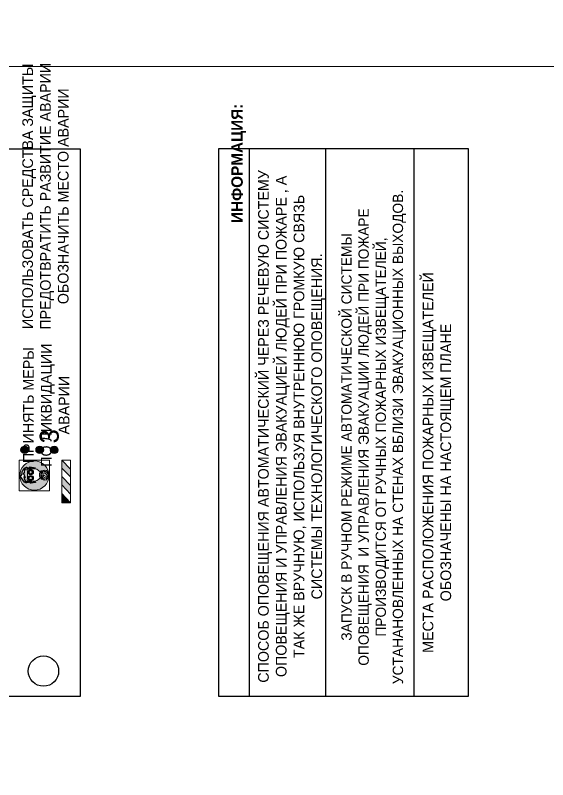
# Model space of a CAD drawing. Header units: millimetres. Extents: x 13810 to 67229, y 12374 to 21950.
# Drawn here: x 19980 to 20119.8, y 14359.7 to 14560.3 of the extents above; entities that cross this region are included whole.
import ezdxf

# ---------------------------------------------------------------- set-up
doc = ezdxf.new("R2010")
doc.units = ezdxf.units.MM
doc.styles.add('обычный', font='arial.ttf')

# ---------------------------------------------------------------- blocks, each defined once
blk = doc.blocks.new('A$C38D26F80')
h = blk.add_hatch(color=5)
h.dxf.hatch_style = 1
h.paths.add_polyline_path([(-8.77, -4.48, 1), (-0.19, -4.48, 1)])
h.paths.add_polyline_path([(-6.75, -3.58), (-6.75, -3.31), (-6.62, -3.22), (-6.5, -3.22), (-6.42, -3.3), (-6.39, -3.28), (-6.59, -2.23), (-6.59, -2.01), (-6.38, -1.58), (-4.76, -0.4), (-4.13, -0.79, -0.362848), (-2.1, -2.1, -0.201049), (-2.17, -2.48, 0.085434), (-2.26, -3.13), (-1.9, -3.16), (-2.25, -4.7), (-2.4, -4.59), (-2.43, -4.34), (-2.36, -4.34), (-2.14, -3.34), (-2.47, -3.42), (-2.58, -1.95), (-2.77, -1.58), (-3.58, -1.52), (-3.92, -1.26), (-5.05, -1.73), (-4.87, -1.39), (-5.41, -1.6), (-5.41, -1.46), (-6.13, -1.87), (-6.18, -3.5), (-6.56, -3.47), (-6.37, -4.59), (-6.16, -4.43), (-6.16, -4.66), (-6.36, -4.79), (-6.37, -4.8), (-6.51, -4.76)], flags=16)
h.paths.add_polyline_path([(-6.51, -4.76), (-6.36, -4.79), (-6.37, -4.8)], flags=0)
h.paths.add_polyline_path([(-5.92, -2.34, 0.089508), (-2.67, -2.35), (-2.48, -3.88, -0.268602), (-3.4, -6.18, 0.262449), (-5.2, -6.18, -0.268602), (-6.11, -3.88)], flags=16)
edge = h.paths.add_edge_path(flags=16)
edge.add_ellipse((-5.19, -3.41), major_axis=(0, 0.842), ratio=0.848992, start_angle=0, end_angle=360)
edge = h.paths.add_edge_path(flags=0)
edge.add_ellipse((-5.19, -3.39), major_axis=(0, 0.665), ratio=0.853798, start_angle=0, end_angle=360)
edge = h.paths.add_edge_path(flags=0)
edge.add_ellipse((-5.19, -3.4), major_axis=(0, 0.528), ratio=0.864094, start_angle=0, end_angle=360)
edge = h.paths.add_edge_path(flags=16)
edge.add_ellipse((-3.47, -3.4), major_axis=(0, 0.842), ratio=0.848992, start_angle=0, end_angle=360)
h.paths.add_polyline_path([(-3.13, -6.45), (-3.13, -6.84, 0.383174), (-5.57, -6.85), (-5.57, -6.49, -0.369952)], flags=16)
edge = h.paths.add_edge_path(flags=0)
edge.add_ellipse((-3.47, -3.39), major_axis=(0, 0.665), ratio=0.853798, start_angle=0, end_angle=360)
edge = h.paths.add_edge_path(flags=0)
edge.add_ellipse((-3.47, -3.4), major_axis=(0, 0.528), ratio=0.864094, start_angle=0, end_angle=360)
edge = h.paths.add_edge_path(flags=16)
edge.add_ellipse((-4.34, -7.57), major_axis=(-1.48, 0), ratio=0.744955, start_angle=0, end_angle=360)
h.paths.add_polyline_path([(-5.01, -6.85, -1), (-5.15, -6.85, -1)], flags=0)
h.paths.add_polyline_path([(-5.33, -7.14, -1), (-5.47, -7.14, -1)], flags=0)
h.paths.add_polyline_path([(-4.61, -6.71, -1), (-4.74, -6.71, -1)], flags=16)
h.paths.add_polyline_path([(-5.43, -7.51, -1), (-5.57, -7.51, -1)], flags=0)
h.paths.add_polyline_path([(-4.26, -6.67, -1), (-4.4, -6.67, -1)], flags=16)
h.paths.add_polyline_path([(-4.74, -7.14, -1), (-4.88, -7.14, -1)], flags=0)
h.paths.add_polyline_path([(-4.93, -7.43, -1), (-5.07, -7.43, -1)], flags=0)
h.paths.add_polyline_path([(-4.41, -7.07, -1), (-4.54, -7.07, -1)], flags=0)
h.paths.add_polyline_path([(-5.33, -7.87, -1), (-5.46, -7.87, -1)], flags=0)
h.paths.add_polyline_path([(-3.8, -6.71, -1), (-3.94, -6.71, -1)], flags=16)
h.paths.add_polyline_path([(-4.85, -7.78, -1), (-4.98, -7.78, -1)], flags=0)
h.paths.add_polyline_path([(-3.96, -7.14, -1), (-4.1, -7.14, -1)], flags=0)
h.paths.add_polyline_path([(-4.33, -7.53, -1), (-4.47, -7.53, -1)], flags=0)
h.paths.add_polyline_path([(-5.09, -8.12, -1), (-5.23, -8.12, -1)], flags=0)
h.paths.add_polyline_path([(-3.5, -6.94, -1), (-3.64, -6.94, -1)], flags=0)
h.paths.add_polyline_path([(-4.54, -7.97, -1), (-4.68, -7.97, -1)], flags=0)
h.paths.add_polyline_path([(-3.66, -7.39, -1), (-3.8, -7.39, -1)], flags=0)
h.paths.add_polyline_path([(-4.73, -8.35, -1), (-4.86, -8.35, -1)], flags=0)
h.paths.add_polyline_path([(-4.09, -7.96, -1), (-4.23, -7.96, -1)], flags=0)
h.paths.add_polyline_path([(-3.77, -7.74, -1), (-3.91, -7.74, -1)], flags=0)
h.paths.add_polyline_path([(-3.22, -7.27, -1), (-3.35, -7.27, -1)], flags=0)
h.paths.add_polyline_path([(-4.34, -8.4, -1), (-4.47, -8.4, -1)], flags=0)
h.paths.add_polyline_path([(-3.16, -7.61, -1), (-3.3, -7.61, -1)], flags=0)
h.paths.add_polyline_path([(-3.9, -8.35, -1), (-4.04, -8.35, -1)], flags=0)
h.paths.add_polyline_path([(-3.32, -7.91, -1), (-3.46, -7.91, -1)], flags=0)
h.paths.add_polyline_path([(-3.55, -8.23, -1), (-3.69, -8.23, -1)], flags=0)
at = {"color": 5, "lineweight": 5}
for p, q in [((-4.48, 0), (-8.96, 0)), ((-8.96, 0), (-8.96, -4.48)), ((-4.48, 0), (0, 0)), ((0, 0), (0, -4.48)), ((-6.59, -2.01), (-6.38, -1.58)), ((-6.59, -2.23), (-6.59, -2.01)), ((-6.39, -3.28), (-6.59, -2.23)), ((-6.38, -1.58), (-4.76, -0.4)), ((-6.13, -1.87), (-6.18, -3.5)), ((-5.41, -1.46), (-6.13, -1.87)), ((-4.87, -1.39), (-5.41, -1.6)), ((-5.41, -1.6), (-5.41, -1.46)), ((-3.92, -1.26), (-5.05, -1.73)), ((-5.05, -1.73), (-4.87, -1.39)), ((-4.76, -0.4), (-4.13, -0.79)), ((-3.58, -1.52), (-3.92, -1.26)), ((-2.77, -1.58), (-3.58, -1.52)), ((-2.58, -1.95), (-2.77, -1.58)), ((-2.47, -3.42), (-2.58, -1.95)), ((-8.96, -8.96), (-8.96, -4.48)), ((-6.75, -3.31), (-6.62, -3.22)), ((-6.75, -3.58), (-6.75, -3.31)), ((-6.51, -4.76), (-6.75, -3.58)), ((-6.62, -3.22), (-6.5, -3.22)), ((-6.18, -3.5), (-6.56, -3.47)), ((-6.56, -3.47), (-6.37, -4.59)), ((-6.5, -3.22), (-6.42, -3.3)), ((-6.42, -3.3), (-6.39, -3.28)), ((-6.37, -4.59), (-6.16, -4.43)), ((-6.16, -4.43), (-6.16, -4.66)), ((-5.92, -2.34), (-6.11, -3.88)), ((-2.67, -2.34), (-2.48, -3.88)), ((-2.14, -3.34), (-2.47, -3.42)), ((-2.43, -4.34), (-2.4, -4.59)), ((-2.43, -4.34), (-2.36, -4.34)), ((-2.36, -4.34), (-2.14, -3.34)), ((-1.9, -3.16), (-2.26, -3.13)), ((-2.25, -4.7), (-1.9, -3.16)), ((0, -8.96), (0, -4.48)), ((-6.37, -4.8), (-6.51, -4.76)), ((-6.16, -4.66), (-6.37, -4.8)), ((-5.57, -6.49), (-5.57, -6.85)), ((-3.13, -6.45), (-3.13, -6.84)), ((-2.4, -4.59), (-2.25, -4.7)), ((-4.48, -8.96), (-8.96, -8.96)), ((-4.48, -8.96), (0, -8.96))]:
    blk.add_line(p, q, dxfattribs=at)
at = {"color": 5}
for p, q in [((-6.59, -2.01), (-6.38, -1.58)), ((-6.59, -2.23), (-6.59, -2.01)), ((-6.39, -3.28), (-6.59, -2.23)), ((-6.38, -1.58), (-4.76, -0.4)), ((-6.13, -1.87), (-6.18, -3.5)), ((-5.41, -1.46), (-6.13, -1.87)), ((-4.87, -1.39), (-5.41, -1.6)), ((-5.41, -1.6), (-5.41, -1.46)), ((-3.92, -1.26), (-5.05, -1.73)), ((-5.05, -1.73), (-4.87, -1.39)), ((-4.76, -0.4), (-4.13, -0.79)), ((-3.58, -1.52), (-3.92, -1.26)), ((-2.77, -1.58), (-3.58, -1.52)), ((-2.58, -1.95), (-2.77, -1.58)), ((-2.47, -3.42), (-2.58, -1.95)), ((-6.75, -3.31), (-6.62, -3.22)), ((-6.75, -3.58), (-6.75, -3.31)), ((-6.51, -4.76), (-6.75, -3.58)), ((-6.62, -3.22), (-6.5, -3.22)), ((-6.18, -3.5), (-6.56, -3.47)), ((-6.56, -3.47), (-6.37, -4.59)), ((-6.5, -3.22), (-6.42, -3.3)), ((-6.42, -3.3), (-6.39, -3.28)), ((-6.37, -4.59), (-6.16, -4.43)), ((-6.16, -4.43), (-6.16, -4.66)), ((-2.14, -3.34), (-2.47, -3.42)), ((-2.4, -4.59), (-2.43, -4.34)), ((-2.43, -4.34), (-2.36, -4.34)), ((-2.36, -4.34), (-2.14, -3.34)), ((-2.26, -3.13), (-1.9, -3.16)), ((-1.9, -3.16), (-2.25, -4.7)), ((-6.37, -4.8), (-6.51, -4.76)), ((-6.36, -4.79), (-6.51, -4.76)), ((-6.16, -4.66), (-6.37, -4.8)), ((-6.16, -4.66), (-6.36, -4.79)), ((-2.25, -4.7), (-2.4, -4.59))]:
    blk.add_line(p, q, dxfattribs=at)
at = {"color": 5, "lineweight": 5}
for centre, radius in [((-4.48, -4.48), 4.29), ((-4.67, -6.71), 0.0678), ((-4.33, -6.67), 0.0678), ((-3.87, -6.71), 0.0678), ((-5.5, -7.51), 0.0678), ((-5.4, -7.14), 0.0678), ((-5.4, -7.87), 0.0678), ((-5.16, -8.12), 0.0678), ((-5.08, -6.85), 0.0678), ((-5, -7.43), 0.0678), ((-4.91, -7.78), 0.0678), ((-4.81, -7.14), 0.0678), ((-4.79, -8.35), 0.0678), ((-4.61, -7.97), 0.0678), ((-4.47, -7.07), 0.0678), ((-4.4, -7.53), 0.0678), ((-4.4, -8.4), 0.0678), ((-4.16, -7.96), 0.0678), ((-4.03, -7.14), 0.0678), ((-3.97, -8.35), 0.0678), ((-3.84, -7.74), 0.0678), ((-3.73, -7.39), 0.0678), ((-3.62, -8.23), 0.0678), ((-3.57, -6.94), 0.0678), ((-3.39, -7.91), 0.0678), ((-3.28, -7.27), 0.0678), ((-3.23, -7.61), 0.0678)]:
    blk.add_circle(centre, radius, dxfattribs=at)
at = {"color": 5}
for centre, radius, start, end in [((-3.89, -2.66), 1.88, 17.387, 97.1599), ((-2.6, -2.2), 0.511, 326.3906, 11.8614), ((-0.35, -3.07), 1.91, 162.2553, 181.7878)]:
    blk.add_arc(centre, radius, start, end, dxfattribs=at)
at = {"color": 5, "lineweight": 5}
for centre, radius, start, end in [((-2.6, -2.2), 0.513, 326.4781, 11.7739), ((-3.66, -4.24), 2.47, 171.573, 231.7124), ((-4.28, 6.66), 9.15, 259.6987, 280.1569), ((-4.93, -4.24), 2.47, 308.2876, 8.427), ((-0.47, -3.05), 1.79, 161.5846, 182.4584), ((-4.33, -7.88), 1.87, 50.358, 131.5662), ((-4.34, -8.2), 1.82, 48.4943, 132.3565), ((-4.3, -7.78), 1.83, 60.5889, 119.4111)]:
    blk.add_arc(centre, radius, start, end, dxfattribs=at)
for centre, major_axis, ratio in [((-5.19, -3.41), (0, 0.842), 0.848992), ((-5.19, -3.39), (0, 0.665), 0.853798), ((-5.19, -3.4), (0, 0.528), 0.864094), ((-3.47, -3.4), (0, 0.842), 0.848992), ((-3.47, -3.39), (0, 0.665), 0.853798), ((-3.47, -3.4), (0, 0.528), 0.864094), ((-4.34, -7.57), (-1.48, 0), 0.744955)]:
    blk.add_ellipse(centre, major_axis=major_axis, ratio=ratio, dxfattribs=at)
blk = doc.blocks.new('A$C47DD6509')
at = {"lineweight": 5}
for points in [[(-8.69, 0), (-11.19, 0), (-11.19, -2.22)], [(-4.22, 0), (-6.45, 0), (-8.91, -2.22), (-6.61, -2.22)], [(0, 0), (-2.09, 0), (-4.36, -2.22), (-2.29, -2.22)]]:
    blk.add_hatch(color=242, dxfattribs=at).paths.add_polyline_path(points)
at = {"color": 242, "lineweight": 5}
for p, q in [((-11.19, -2.22), (-8.69, 0)), ((-11.19, -2.22), (-11.19, 0)), ((-11.19, 0), (-8.69, 0)), ((-11.19, 0), (0, 0)), ((-8.91, -2.22), (-6.45, 0)), ((-6.61, -2.22), (-4.22, 0)), ((-4.36, -2.22), (-2.09, 0)), ((-2.29, -2.22), (0, 0)), ((0, 0), (0, -2.22)), ((0, -2.22), (-11.19, -2.22))]:
    blk.add_line(p, q, dxfattribs=at)

msp = doc.modelspace()

# ---------------------------------------------------------------- hatches: boundary and pattern name
at = {"lineweight": 0}
h = msp.add_hatch(color=256, dxfattribs=at)
h.dxf.hatch_style = 1
h.paths.add_polyline_path([(19982.46, 14445.3, 1), (19982.46, 14447.23, 1)])
h = msp.add_hatch(color=256, dxfattribs=at)
h.dxf.hatch_style = 1
h.paths.add_polyline_path([(19986.41, 14445.29, 1), (19986.41, 14447.22, 1)])
h = msp.add_hatch(color=256, dxfattribs=at)
h.dxf.hatch_style = 1
h.paths.add_polyline_path([(19990.24, 14445.29, 1), (19990.24, 14447.22, 1)])

# ---------------------------------------------------------------- linework, layer by layer
at = {"color": 126, "lineweight": 0, "true_color": 0x008754}
for points in [[(19659.64, 14941.92), (20259.64, 14941.92), (20259.64, 14546.92), (19659.64, 14546.92)], [(19659.64, 14546.92), (20259.64, 14546.92), (20259.64, 14151.92), (19659.64, 14151.92)]]:
    msp.add_lwpolyline(points, close=True, dxfattribs=at)
msp.add_lwpolyline([(19939.68, 14381.56), (19939.68, 14525.32), (19997.08, 14525.32), (19997.08, 14381.56)], close=True)
at = {"color": 0}
msp.add_lwpolyline([(20033.48, 14381.57), (20033.48, 14525.34), (20098.93, 14525.34), (20098.93, 14381.57)], close=True, dxfattribs=at)
for points in [[(20041.53, 14381.57), (20041.53, 14525.34)], [(20061.53, 14381.57), (20061.53, 14525.34)], [(20084.78, 14381.57), (20084.78, 14525.34)]]:
    msp.add_lwpolyline(points, dxfattribs=at)
for centre, radius in [((19982.46, 14446.26), 0.966), ((19986.41, 14446.26), 0.966), ((19990.24, 14446.26), 0.966), ((19987.41, 14388.21), 3.98)]:
    msp.add_circle(centre, radius)

# ---------------------------------------------------------------- block references
at = {"xscale": 0.8928571427240968, "yscale": 0.8928571427240968, "zscale": 0.8928571427240968, "rotation": 90}
msp.add_blockref('A$C38D26F80', (19981.02, 14443.53), dxfattribs=at)
at = {"color": 242, "true_color": 0xc1121c, "rotation": 90}
msp.add_blockref('A$C47DD6509', (19992.24, 14443.53), dxfattribs=at)

# ---------------------------------------------------------------- texts
at = {"lineweight": 0, "attachment_point": 5, "rotation": 90, "style": 'обычный'}
for s, insert, char_height, width in [('\\pi-8.4,l8.4,t8.4;{\\fProxima Nova Rg|b0|i0|c204|p2;ИСПОЛЬЗОВАТЬ СРЕДСТВА ЗАЩИТЫ \\PПРЕДОТВРАТИТЬ РАЗВИТИЕ АВАРИИ\\PОБОЗНАЧИТЬ МЕСТО АВАРИИ}', (19987.94, 14512.83), 2.8, 126.6484), ('{\\fProxima Nova Rg|b1|i0|c204|p2;ИНФОРМАЦИЯ:\\H1.1997x; }', (20038.67, 14521.47), 3, 175.1736), ('{\\fProxima Nova Rg|b0|i0|c204|p2;СПОСОБ ОПОВЕЩЕНИЯ АВТОМАТИЧЕСКИЙ ЧЕРЕЗ РЕЧЕВУЮ СИСТЕМУ ОПОВЕЩЕНИЯ И УПРАВЛЕНИЯ ЭВАКУАЦИЕЙ ЛЮДЕЙ ПРИ ПОЖАРЕ , А ТАК ЖЕ ВРУЧНУЮ, ИСПОЛЬЗУЯ ВНУТРЕННЮЮ ГРОМКУЮ СВЯЗЬ СИСТЕМЫ ТЕХНОЛОГИЧЕСКОГО ОПОВЕЩЕНИЯ.}', (20052.57, 14452.43), 2.8, 137.0334), ('{\\fProxima Nova Rg|b0|i0|c204|p2;\\P\\pt8.1;ЗАПУСК В РУЧНОМ РЕЖИМЕ АВТОМАТИЧЕСКОЙ СИСТЕМЫ ОПОВЕЩЕНИЯ  И УПРАВЛЕНИЯ ЭВАКУАЦИИ ЛЮДЕЙ ПРИ ПОЖАРЕ ПРОИЗВОДИТСЯ ОТ РУЧНЫХ ПОЖАРНЫХ ИЗВЕЩАТЕЛЕЙ, УСТАНАНОВЛЕННЫХ НА СТЕНАХ ВБЛИЗИ ЭВАКУАЦИОННЫХ ВЫХОДОВ. }', (20071.87, 14449.64), 2.7, 131.4512), ('\\pt8.4;{\\fProxima Nova Rg|b0|i0|c204|p2;\\PМЕСТА РАСПОЛОЖЕНИЯ ПОЖАРНЫХ ИЗВЕЩАТЕЛЕЙ ОБОЗНАЧЕНЫ НА НАСТОЯЩЕМ ПЛАНЕ}', (20088.79, 14442.95), 2.8, 118.5618), ('{\\fProxima Nova Rg|b0|i0|c204|p2;ПРИНЯТЬ МЕРЫ \\PПО ЛИКВИДАЦИИ \\PАВАРИИ}', (19988.13, 14458), 2.8, 126.6484), ('{\\fProxima Nova Rg|b0|i0|c204|p2;3\\H1.1967x; }', (19988.95, 14449.83), 5, 126.6484)]:
    msp.add_mtext(s, dxfattribs=dict(at, insert=insert, char_height=char_height, width=width))

doc.saveas('drawing.dxf')
